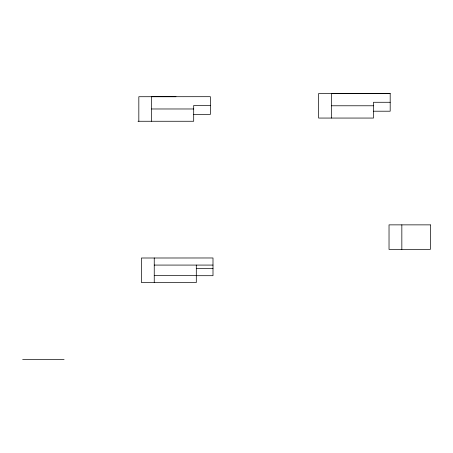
<?xml version="1.0" encoding="UTF-8"?>
<svg xmlns="http://www.w3.org/2000/svg" width="453" height="453" viewBox="0 0 453 453"><rect width="100%" height="100%" fill="white"/><g stroke="black" fill="none" stroke-linecap="round" stroke-linejoin="round"><path stroke-width="0.68" d="M373.493 111.206L390.186 111.206L390.186 93.488L318.629 93.516L318.629 118.057L373.493 118.057L373.493 102.276L390.186 102.276M390.186 93.488L331.437 93.516L331.437 118.057M210.385 105.481L193.691 105.481L193.691 121.262L138.012 121.262M331.437 105.776L373.493 105.776M151.636 108.975L193.691 108.975M193.691 114.405L210.385 114.405L210.385 96.693L138.828 96.721L138.828 121.262M154.246 265.079L212.995 265.079M196.302 268.482L212.995 268.482M154.246 275.452L196.302 275.452M196.302 275.696L212.995 275.696L212.995 257.978L141.438 258.006L141.438 282.547L196.302 282.547L196.302 265.079M22.65 359.512L64.094 359.512M175.974 96.716L151.636 96.693L151.636 121.262M401.839 224.864L401.839 249.405M154.246 257.978L154.246 282.547M430.35 224.864L389.031 224.864L389.031 249.405L430.35 249.405L430.35 224.864"/></g></svg>
